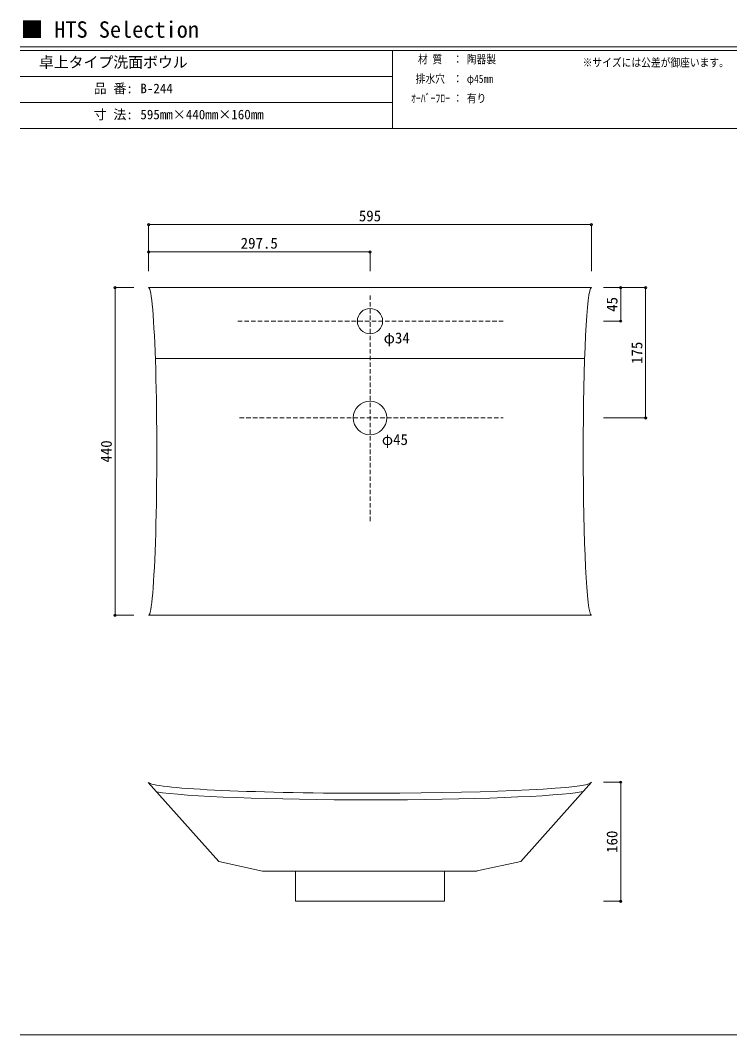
# Model space of a CAD drawing. Units: millimetres, scale not verified. Extents: x -1002 to 1002, y -687 to 676.
# Drawn here: x -1002 to -49, y -687 to 676 of the extents above; entities that cross this region are included whole.
import ezdxf
from ezdxf.enums import TextEntityAlignment as Align

# ---------------------------------------------------------------- set-up
doc = ezdxf.new("R2010")
doc.units = ezdxf.units.MM
doc.header["$LTSCALE"] = 5
doc.header["$PDMODE"] = 32
doc.header["$PDSIZE"] = 3
doc.linetypes.add('DASHED1', pattern=[1.8, 1.2, -0.6])
doc.layers.add('F-0', color=7, linetype='Continuous', lineweight=15)
doc.styles.add('ＭＳ ゴシック', font='')
doc.styles.get('ＭＳ ゴシック').set_extended_font_data('MS Gothic')

msp = doc.modelspace()

# ---------------------------------------------------------------- linework, layer by layer
at = {"layer": 'F-0'}
for p, q in [((1002.034, 640.036), (-1002.086, 640.036)), ((1002.034, 635.036), (-1002.086, 635.036)), ((-502.086, 635.036), (-502.086, 530.036)), ((-502.086, 600.036), (-1002.086, 600.036)), ((-502.086, 565.036), (-1002.086, 565.036)), ((1002.034, 530.036), (-1002.086, 530.036)), ((-829.676, 316.43), (-234.676, 316.43)), ((-161.799, 141.43), (-159.553, 141.43)), ((-829.676, -123.57), (-234.676, -123.57)), ((-819.676, -123.57), (-244.676, -123.57)), ((-632.176, -467.205), (-632.176, -507.837)), ((-432.176, -467.205), (-432.176, -507.837)), ((-632.176, -507.837), (-432.176, -507.837)), ((-1002.086, -687.064), (1002.034, -687.064))]:
    msp.add_line(p, q, dxfattribs=at)
at = {"layer": 'F-0', "color": 4, "lineweight": 9}
for p, q in [((-829.676, 401.094), (-234.676, 401.094)), ((-829.676, 401.094), (-829.676, 338.361)), ((-234.676, 401.094), (-234.676, 338.361)), ((-829.676, 364.432), (-532.176, 364.432)), ((-829.676, 364.432), (-829.676, 338.361)), ((-532.176, 364.432), (-532.176, 338.361)), ((-874.814, 316.43), (-874.814, -123.57)), ((-874.814, 316.43), (-849.669, 316.43)), ((-195.278, 316.43), (-218.361, 316.43)), ((-161.799, 316.43), (-218.361, 316.43)), ((-195.278, 316.43), (-195.278, 271.43)), ((-161.799, 316.43), (-161.799, 141.43)), ((-195.278, 271.43), (-218.361, 271.43)), ((-161.799, 141.43), (-218.361, 141.43)), ((-874.814, -123.57), (-849.669, -123.57)), ((-195.278, -347.837), (-218.361, -347.837)), ((-195.278, -347.837), (-195.278, -507.837)), ((-195.278, -507.837), (-218.361, -507.837))]:
    msp.add_line(p, q, dxfattribs=at)
at = {"layer": 'F-0', "color": 4, "linetype": 'DASHED1', "lineweight": 9}
for p, q in [((-532.176, 305.915), (-532.176, 0.494)), ((-709.926, 271.43), (-353.087, 271.43)), ((-707.46, 141.43), (-353.087, 141.43))]:
    msp.add_line(p, q, dxfattribs=at)
at = {"layer": 'F-0'}
for points in [[(-244.676, 221.43), (-293.065, 221.43), (-819.676, 221.43)], [(-830.295, -348.201), (-735.251, -454.561), (-676.798, -467.205), (-388.173, -467.205)], [(-234.676, -347.837), (-329.72, -454.197), (-388.173, -466.841)]]:
    msp.add_lwpolyline(points, dxfattribs=at)
for centre, radius in [((-532.176, 271.43), 17), ((-532.176, 141.43), 22.5)]:
    msp.add_circle(centre, radius, dxfattribs=at)
for centre, major_axis, start_param, end_param in [((-829.676, 96.43), (0, 220), 3.14159265, 6.28318531), ((-234.676, 96.43), (0, 220), 0, 3.14159265), ((-532.176, -347.837), (297.5, 0), 3.21248019, 6.28318531), ((-533.126, -356.683), (297.5, 0), 3.21248019, 3.22151922), ((-533.126, -356.683), (297.5, 0), 3.42156005, 6.01740175)]:
    msp.add_ellipse(centre, major_axis=major_axis, ratio=0.05, start_param=start_param, end_param=end_param, dxfattribs=at)
at = {"layer": 'F-0', "color": 6}
for p in [(-829.676, 401.094), (-234.676, 401.094), (-829.676, 364.432), (-532.176, 364.432), (-874.814, 316.43), (-195.278, 316.43), (-161.799, 316.43), (-195.278, 271.43), (-161.799, 141.43), (-874.814, -123.57), (-195.278, -347.837), (-195.278, -507.837)]:
    msp.add_point(p, dxfattribs=at)

# ---------------------------------------------------------------- texts
at = {"layer": 'F-0', "style": 'ＭＳ ゴシック'}
for s, height, p in [('■ HTS Selection', 21.99, (-1001.367, 645.583)), ('卓上タイプ洗面ボウル', 14.66, (-977.086, 607.536)), ('品 番:', 12.83, (-903.336, 573.786)), ('B-244 ', 12.83, (-840.774, 573.786)), ('寸 法:', 12.83, (-903.336, 538.786)), ('595mm×440mm×160mm', 12.83, (-840.774, 538.786)), ('595', 14.66, (-547.176, 401.094)), ('297.5', 14.66, (-705.926, 364.432)), ('φ34', 14.66, (-513.812, 237.153)), ('φ45', 14.66, (-516.279, 100.666))]:
    msp.add_text(s, height=height, dxfattribs=at).set_placement(p, align=Align.BOTTOM_LEFT)
at = {"layer": 'F-0', "style": 'ＭＳ ゴシック', "width": 0.85}
for s, p in [('材 質', (-467.711, 614.411)), ('：', (-420.836, 614.411)), ('陶器製', (-402.086, 614.411)), ('※サイズには公差が御座います。', (-246.359, 610.036)), ('排水穴', (-470.836, 588.161)), ('：', (-420.836, 588.161)), ('φ45mm', (-402.086, 588.161)), ('ｵｰﾊﾞｰﾌﾛｰ', (-477.086, 561.911)), ('：', (-420.836, 561.911)), ('有り', (-402.086, 561.911))]:
    msp.add_text(s, height=11, dxfattribs=at).set_placement(p, align=Align.BOTTOM_LEFT)
at = {"layer": 'F-0', "style": 'ＭＳ ゴシック'}
for s, p in [('45', (-195.278, 283.93)), ('175', (-161.799, 213.93)), ('440', (-874.814, 81.43)), ('160', (-195.278, -442.837))]:
    msp.add_text(s, height=14.66, rotation=90, dxfattribs=at).set_placement(p, align=Align.BOTTOM_LEFT)

doc.saveas('drawing.dxf')
